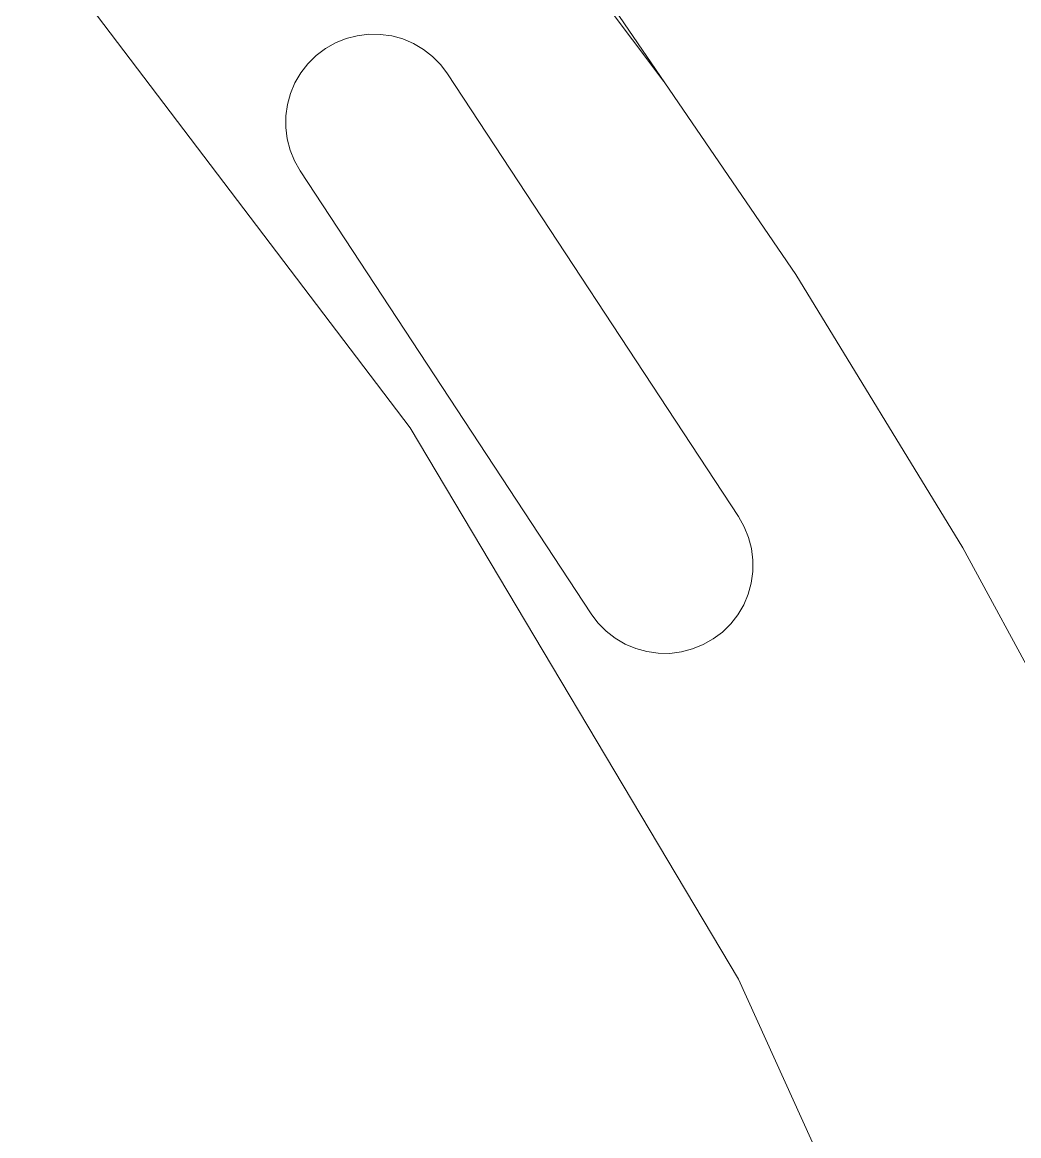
# Model space of a CAD drawing. Header units: inches. Extents: x -827 to 154, y -802 to 207.
# Drawn here: x -502.985 to -501.955, y -206.257 to -205.107 of the extents above; entities that cross this region are included whole.
import ezdxf

# ---------------------------------------------------------------- set-up
doc = ezdxf.new("R2010")
doc.units = ezdxf.units.IN
doc.header["$MEASUREMENT"] = 0
doc.layers.add('Layer0', color=7, linetype='Continuous', lineweight=9)
doc.layers.add('Miter_Saw_Station_skp', color=8, linetype='Continuous', lineweight=9)

# ---------------------------------------------------------------- blocks, each defined once
blk = doc.blocks.new('Miter_Saw_Station_skp_115-402555-Level 1')
at = {"layer": 'Layer0'}
for p, q in [((0.4257, 14.2196), (0.7206, 13.568)), ((0.4257, 14.2196), (0.7206, 13.568)), ((0.7206, 13.568), (1.0866, 12.9535)), ((0.7206, 13.568), (1.0866, 12.9535)), ((1.0866, 12.9535), (1.5191, 12.3839)), ((1.0866, 12.9535), (1.5191, 12.3839))]:
    blk.add_line(p, q, dxfattribs=at)
blk = doc.blocks.new('Miter_Saw_Station_skp_112-402552-Level 1')
blk.add_blockref('Miter_Saw_Station_skp_115-402555-Level 1', (0, 2.5809))
blk = doc.blocks.new('Miter_Saw_Station_skp_111-402551-Level 1')
at = {"layer": 'Layer0'}
for p, q in [((2.1641, 5.6095), (2.3339, 5.2956)), ((2.3339, 5.2956), (2.1641, 5.6095)), ((2.3339, 5.2956), (2.52, 4.9909)), ((2.52, 4.9909), (2.3339, 5.2956)), ((2.52, 4.9909), (2.7217, 4.6965)), ((2.7217, 4.6965), (2.52, 4.9909))]:
    blk.add_line(p, q, dxfattribs=at)
blk = doc.blocks.new('Miter_Saw_Station_skp_86-402526-Level 1')
blk.add_blockref('Miter_Saw_Station_skp_111-402551-Level 1', (0, 0))
blk = doc.blocks.new('Miter_Saw_Station_skp_85-402525-Level 1')
at = {"layer": 'Layer0'}
for p, q in [((7.925, 5.4242), (7.9126, 5.4209)), ((7.9126, 5.4209), (7.925, 5.4242)), ((7.9378, 5.4258), (7.925, 5.4242)), ((7.925, 5.4242), (7.9378, 5.4258)), ((7.9507, 5.4257), (7.9378, 5.4258)), ((7.9378, 5.4258), (7.9507, 5.4257)), ((7.9634, 5.4239), (7.9507, 5.4257)), ((7.9507, 5.4257), (7.9634, 5.4239)), ((7.9758, 5.4205), (7.9634, 5.4239)), ((7.9634, 5.4239), (7.9758, 5.4205)), ((7.9006, 5.4161), (7.8894, 5.4097)), ((7.8894, 5.4097), (7.9006, 5.4161)), ((7.9126, 5.4209), (7.9006, 5.4161)), ((7.9006, 5.4161), (7.9126, 5.4209)), ((7.9877, 5.4154), (7.9758, 5.4205)), ((7.9758, 5.4205), (7.9877, 5.4154)), ((7.9988, 5.4089), (7.9877, 5.4154)), ((7.9877, 5.4154), (7.9988, 5.4089)), ((7.8791, 5.402), (7.87, 5.393)), ((7.87, 5.393), (7.8791, 5.402)), ((7.8894, 5.4097), (7.8791, 5.402)), ((7.8791, 5.402), (7.8894, 5.4097)), ((8.0089, 5.401), (7.9988, 5.4089)), ((7.9988, 5.4089), (8.0089, 5.401)), ((8.018, 5.3918), (8.0089, 5.401)), ((8.0089, 5.401), (8.018, 5.3918)), ((7.8621, 5.3828), (7.87, 5.393)), ((7.8621, 5.3828), (7.87, 5.393)), ((8.018, 5.3918), (8.0257, 5.3816)), ((8.018, 5.3918), (8.0257, 5.3816)), ((7.8555, 5.3717), (7.8621, 5.3828)), ((7.8555, 5.3717), (7.8621, 5.3828)), ((8.0257, 5.3816), (8.3501, 4.888)), ((8.3501, 4.888), (8.0257, 5.3816)), ((7.8555, 5.3717), (7.8505, 5.3598)), ((7.8505, 5.3598), (7.8555, 5.3717)), ((7.8471, 5.3474), (7.8505, 5.3598)), ((7.8471, 5.3474), (7.8505, 5.3598)), ((7.8453, 5.3347), (7.8471, 5.3474)), ((7.8453, 5.3347), (7.8471, 5.3474)), ((7.8452, 5.3218), (7.8453, 5.3347)), ((7.8452, 5.3218), (7.8453, 5.3347)), ((7.8468, 5.309), (7.8452, 5.3218)), ((7.8452, 5.3218), (7.8468, 5.309)), ((7.8468, 5.309), (7.85, 5.2966)), ((7.85, 5.2966), (7.8468, 5.309)), ((7.8468, 5.309), (7.85, 5.2966)), ((7.8468, 5.309), (7.85, 5.2966)), ((7.85, 5.2966), (7.8549, 5.2846)), ((7.85, 5.2966), (7.8549, 5.2846)), ((7.8549, 5.2846), (7.85, 5.2966)), ((7.85, 5.2966), (7.8549, 5.2846)), ((7.8612, 5.2734), (7.8549, 5.2846)), ((7.8549, 5.2846), (7.8612, 5.2734)), ((7.8612, 5.2734), (8.1856, 4.7799)), ((8.1856, 4.7799), (7.8612, 5.2734)), ((8.3501, 4.888), (8.3564, 4.8768)), ((8.3564, 4.8768), (8.3501, 4.888)), ((8.3564, 4.8768), (8.3613, 4.8649)), ((8.3613, 4.8649), (8.3564, 4.8768)), ((8.3613, 4.8649), (8.3645, 4.8524)), ((8.3645, 4.8524), (8.3613, 4.8649)), ((8.3645, 4.8524), (8.3661, 4.8397)), ((8.3661, 4.8397), (8.3645, 4.8524)), ((8.366, 4.8268), (8.3661, 4.8397)), ((8.366, 4.8268), (8.3661, 4.8397)), ((8.3642, 4.814), (8.366, 4.8268)), ((8.3642, 4.814), (8.366, 4.8268)), ((8.3608, 4.8016), (8.3642, 4.814)), ((8.3608, 4.8016), (8.3642, 4.814)), ((8.3608, 4.8016), (8.3558, 4.7898)), ((8.3558, 4.7898), (8.3608, 4.8016)), ((8.217, 4.4254), (7.9446, 4.7882)), ((7.9446, 4.7882), (8.217, 4.4254)), ((8.1856, 4.7799), (8.1933, 4.7697)), ((8.1933, 4.7697), (8.1856, 4.7799)), ((8.3413, 4.7685), (8.3492, 4.7787)), ((8.3413, 4.7685), (8.3492, 4.7787)), ((8.3492, 4.7787), (8.3558, 4.7898)), ((8.3492, 4.7787), (8.3558, 4.7898)), ((8.2024, 4.7605), (8.1933, 4.7697)), ((8.1933, 4.7697), (8.2024, 4.7605)), ((8.3321, 4.7595), (8.3413, 4.7685)), ((8.3321, 4.7595), (8.3413, 4.7685)), ((8.2024, 4.7605), (8.2125, 4.7526)), ((8.2024, 4.7605), (8.2125, 4.7526)), ((8.3219, 4.7517), (8.3321, 4.7595)), ((8.3219, 4.7517), (8.3321, 4.7595)), ((8.2125, 4.7526), (8.2236, 4.746)), ((8.2125, 4.7526), (8.2236, 4.746)), ((8.2236, 4.746), (8.2355, 4.741)), ((8.2236, 4.746), (8.2355, 4.741)), ((8.2987, 4.7405), (8.3107, 4.7454)), ((8.2987, 4.7405), (8.3107, 4.7454)), ((8.3107, 4.7454), (8.3219, 4.7517)), ((8.3107, 4.7454), (8.3219, 4.7517)), ((8.2355, 4.741), (8.2479, 4.7376)), ((8.2355, 4.741), (8.2479, 4.7376)), ((8.2479, 4.7376), (8.2606, 4.7358)), ((8.2479, 4.7376), (8.2606, 4.7358)), ((8.2606, 4.7358), (8.2735, 4.7357)), ((8.2606, 4.7358), (8.2735, 4.7357)), ((8.2735, 4.7357), (8.2863, 4.7373)), ((8.2735, 4.7357), (8.2863, 4.7373)), ((8.2863, 4.7373), (8.2987, 4.7405)), ((8.2863, 4.7373), (8.2987, 4.7405))]:
    blk.add_line(p, q, dxfattribs=at)
blk = doc.blocks.new('Miter_Saw_Station_skp_24-402464-Level 1')
at = {"rotation": 90.00000000000001}
for name, p in [('Miter_Saw_Station_skp_85-402525-Level 1', (25.3046, 0.0713)), ('Miter_Saw_Station_skp_86-402526-Level 1', (25.2921, 5.3485)), ('Miter_Saw_Station_skp_112-402552-Level 1', (35.6646, 7.212))]:
    blk.add_blockref(name, p, dxfattribs=at)
blk = doc.blocks.new('Miter_Saw_Station_skp_1-402441-Level 1')
at = {"xscale": 0.9269999999999998, "yscale": 0.9269999999999998, "zscale": 0.9269999999999998, "rotation": 180}
blk.add_blockref('Miter_Saw_Station_skp_24-402464-Level 1', (27.9036, 71.9204), dxfattribs=at)
blk = doc.blocks.new('Miter_Saw_Station_skp-402418-Level 1')
blk.add_blockref('Miter_Saw_Station_skp_1-402441-Level 1', (0, 0))

msp = doc.modelspace()

# ---------------------------------------------------------------- block references
at = {"layer": 'Miter_Saw_Station_skp', "color": 7, "rotation": 269.9999999999997}
msp.add_blockref('Miter_Saw_Station_skp-402418-Level 1', (-566.811294, -196.282674), dxfattribs=at)

doc.saveas('drawing.dxf')
